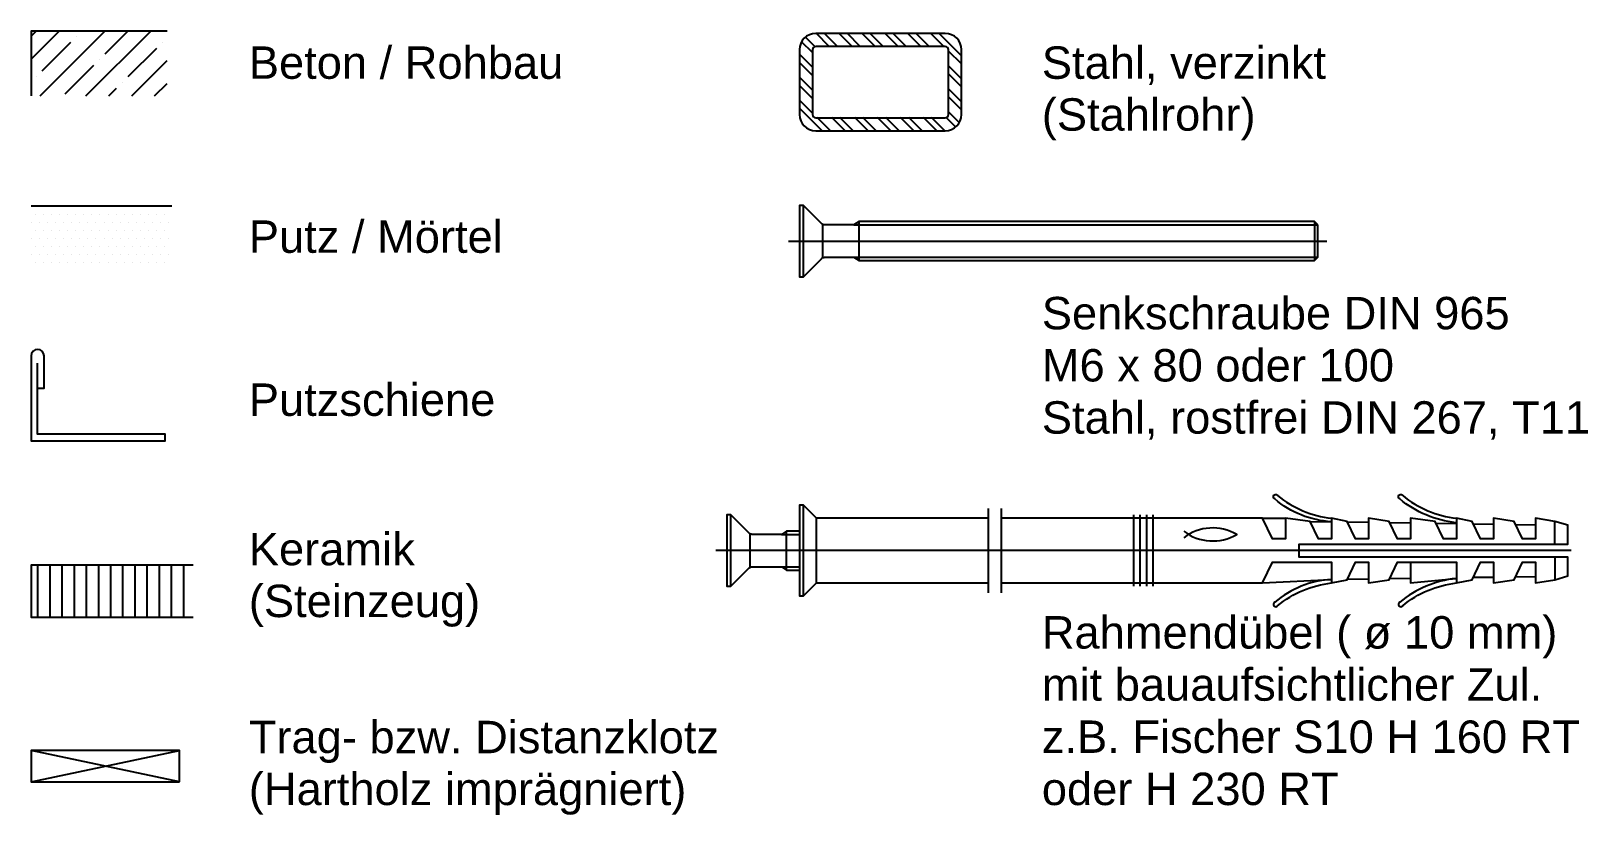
# Model space of a CAD drawing. Extents: x 11 to 197, y 22 to 262.
# Drawn here: x 77.2 to 197.4, y 21.8 to 82.3 of the extents above; entities that cross this region are included whole.
import ezdxf

# ---------------------------------------------------------------- set-up
doc = ezdxf.new("R2010")
doc.units = 0
doc.header["$LTSCALE"] = 6
doc.linetypes.add('CENTER', pattern=[50.8, 31.75, -6.35, 6.35, -6.35])
doc.layers.get('0').update_dxf_attribs({"color": 4, "linetype": 'CONTINUOUS'})
for name, color, linetype in [('01TXT', 7, 'CONTINUOUS'), ('CENT_25', 2, 'CENTER'), ('CONST35', 7, 'CONTINUOUS')]:
    doc.layers.add(name, color=color, linetype=linetype)
doc.styles.add('SWISSL', font='swissl.ttf')

# ---------------------------------------------------------------- blocks, each defined once
blk = doc.blocks.new('*X16')
for p, q in [((147.4, 153.75), (151.4, 153.75)), ((147.4, 152.8125), (151.4, 152.8125)), ((147.4, 151.875), (151.4, 151.875)), ((147.4, 150.9375), (151.4, 150.9375)), ((147.4, 150), (151.4, 150)), ((147.4, 149.0625), (151.4, 149.0625)), ((147.4, 148.125), (151.4, 148.125)), ((147.4, 147.1875), (151.4, 147.1875)), ((147.4, 146.25), (151.4, 146.25)), ((147.4, 145.3125), (151.4, 145.3125)), ((147.4, 144.375), (151.4, 144.375)), ((147.4, 143.4375), (151.4, 143.4375)), ((147.4, 142.5), (151.4, 142.5))]:
    blk.add_line(p, q)
blk = doc.blocks.new('*X18')
for p, q in [((13.98, 91.76), (16.72, 94.5)), ((13.98, 93.53), (14.95, 94.5)), ((18.12, 94.13), (18.12, 94.13)), ((13.98, 88.23), (18.98, 93.23)), ((15.47, 91.48), (17.68, 93.69)), ((17.24, 89.71), (18.98, 91.46)), ((13.98, 89.99), (14.58, 90.6)), ((15.03, 91.04), (15.03, 91.04)), ((13.98, 84.69), (18.98, 89.69)), ((16.79, 89.27), (16.79, 89.27)), ((14.14, 86.62), (16.35, 88.83)), ((15.91, 84.85), (18.12, 87.06)), ((18.56, 87.5), (18.56, 87.5)), ((16.82, 84), (18.98, 86.16)), ((15.47, 84.41), (15.47, 84.41)), ((18.59, 84), (18.98, 84.39))]:
    blk.add_line(p, q)
blk = doc.blocks.new('*X19')
for p, q in [((80, 193.75), (80, 193.75)), ((80.3125, 194.375), (80.3125, 194.375)), ((80.625, 193.75), (80.625, 193.75)), ((80.9375, 194.375), (80.9375, 194.375)), ((81.25, 193.75), (81.25, 193.75)), ((81.5625, 194.375), (81.5625, 194.375)), ((81.875, 193.75), (81.875, 193.75)), ((82.1875, 194.375), (82.1875, 194.375)), ((82.5, 193.75), (82.5, 193.75)), ((82.8125, 194.375), (82.8125, 194.375)), ((83.125, 193.75), (83.125, 193.75)), ((83.4375, 194.375), (83.4375, 194.375)), ((83.75, 193.75), (83.75, 193.75)), ((84.0625, 194.375), (84.0625, 194.375)), ((84.375, 193.75), (84.375, 193.75)), ((84.6875, 194.375), (84.6875, 194.375)), ((85, 193.75), (85, 193.75)), ((85.3125, 194.375), (85.3125, 194.375)), ((85.625, 193.75), (85.625, 193.75)), ((85.9375, 194.375), (85.9375, 194.375)), ((86.25, 193.75), (86.25, 193.75)), ((86.5625, 194.375), (86.5625, 194.375)), ((86.875, 193.75), (86.875, 193.75)), ((87.1875, 194.375), (87.1875, 194.375)), ((87.5, 193.75), (87.5, 193.75)), ((87.8125, 194.375), (87.8125, 194.375)), ((88.125, 193.75), (88.125, 193.75)), ((88.4375, 194.375), (88.4375, 194.375)), ((88.75, 193.75), (88.75, 193.75)), ((89.0625, 194.375), (89.0625, 194.375)), ((89.375, 193.75), (89.375, 193.75)), ((89.6875, 194.375), (89.6875, 194.375)), ((90, 193.75), (90, 193.75)), ((90.3125, 194.375), (90.3125, 194.375)), ((90.625, 193.75), (90.625, 193.75)), ((80, 192.5), (80, 192.5)), ((80.3125, 193.125), (80.3125, 193.125)), ((80.625, 192.5), (80.625, 192.5)), ((80.9375, 193.125), (80.9375, 193.125)), ((81.25, 192.5), (81.25, 192.5)), ((81.5625, 193.125), (81.5625, 193.125)), ((81.875, 192.5), (81.875, 192.5)), ((82.1875, 193.125), (82.1875, 193.125)), ((82.5, 192.5), (82.5, 192.5)), ((82.8125, 193.125), (82.8125, 193.125)), ((83.125, 192.5), (83.125, 192.5)), ((83.4375, 193.125), (83.4375, 193.125)), ((83.75, 192.5), (83.75, 192.5)), ((84.0625, 193.125), (84.0625, 193.125)), ((84.375, 192.5), (84.375, 192.5)), ((84.6875, 193.125), (84.6875, 193.125)), ((85, 192.5), (85, 192.5)), ((85.3125, 193.125), (85.3125, 193.125)), ((85.625, 192.5), (85.625, 192.5)), ((85.9375, 193.125), (85.9375, 193.125)), ((86.25, 192.5), (86.25, 192.5)), ((86.5625, 193.125), (86.5625, 193.125)), ((86.875, 192.5), (86.875, 192.5)), ((87.1875, 193.125), (87.1875, 193.125)), ((87.5, 192.5), (87.5, 192.5)), ((87.8125, 193.125), (87.8125, 193.125)), ((88.125, 192.5), (88.125, 192.5)), ((88.4375, 193.125), (88.4375, 193.125)), ((88.75, 192.5), (88.75, 192.5)), ((89.0625, 193.125), (89.0625, 193.125)), ((89.375, 192.5), (89.375, 192.5)), ((89.6875, 193.125), (89.6875, 193.125)), ((90, 192.5), (90, 192.5)), ((90.3125, 193.125), (90.3125, 193.125)), ((90.625, 192.5), (90.625, 192.5)), ((80, 191.25), (80, 191.25)), ((80.3125, 191.875), (80.3125, 191.875)), ((80.625, 191.25), (80.625, 191.25)), ((80.9375, 191.875), (80.9375, 191.875)), ((81.25, 191.25), (81.25, 191.25)), ((81.5625, 191.875), (81.5625, 191.875)), ((81.875, 191.25), (81.875, 191.25)), ((82.1875, 191.875), (82.1875, 191.875)), ((82.5, 191.25), (82.5, 191.25)), ((82.8125, 191.875), (82.8125, 191.875)), ((83.125, 191.25), (83.125, 191.25)), ((83.4375, 191.875), (83.4375, 191.875)), ((83.75, 191.25), (83.75, 191.25)), ((84.0625, 191.875), (84.0625, 191.875)), ((84.375, 191.25), (84.375, 191.25)), ((84.6875, 191.875), (84.6875, 191.875)), ((85, 191.25), (85, 191.25)), ((85.3125, 191.875), (85.3125, 191.875)), ((85.625, 191.25), (85.625, 191.25)), ((85.9375, 191.875), (85.9375, 191.875)), ((86.25, 191.25), (86.25, 191.25)), ((86.5625, 191.875), (86.5625, 191.875)), ((86.875, 191.25), (86.875, 191.25)), ((87.1875, 191.875), (87.1875, 191.875)), ((87.5, 191.25), (87.5, 191.25)), ((87.8125, 191.875), (87.8125, 191.875)), ((88.125, 191.25), (88.125, 191.25)), ((88.4375, 191.875), (88.4375, 191.875)), ((88.75, 191.25), (88.75, 191.25)), ((89.0625, 191.875), (89.0625, 191.875)), ((89.375, 191.25), (89.375, 191.25)), ((89.6875, 191.875), (89.6875, 191.875)), ((90, 191.25), (90, 191.25)), ((90.3125, 191.875), (90.3125, 191.875)), ((90.625, 191.25), (90.625, 191.25)), ((80.3125, 190.625), (80.3125, 190.625)), ((80.9375, 190.625), (80.9375, 190.625)), ((81.5625, 190.625), (81.5625, 190.625)), ((82.1875, 190.625), (82.1875, 190.625)), ((82.8125, 190.625), (82.8125, 190.625)), ((83.4375, 190.625), (83.4375, 190.625)), ((84.0625, 190.625), (84.0625, 190.625)), ((84.6875, 190.625), (84.6875, 190.625)), ((85.3125, 190.625), (85.3125, 190.625)), ((85.9375, 190.625), (85.9375, 190.625)), ((86.5625, 190.625), (86.5625, 190.625)), ((87.1875, 190.625), (87.1875, 190.625)), ((87.8125, 190.625), (87.8125, 190.625)), ((88.4375, 190.625), (88.4375, 190.625)), ((89.0625, 190.625), (89.0625, 190.625)), ((89.6875, 190.625), (89.6875, 190.625)), ((90.3125, 190.625), (90.3125, 190.625))]:
    blk.add_line(p, q)
blk = doc.blocks.new('*X17')
for p, q in [((21.49, 197.12), (23.22, 198.85)), ((22.84, 197.85), (23.84, 198.85)), ((23.98, 197.85), (24.98, 198.85)), ((24.61, 197.85), (25.61, 198.85)), ((25.75, 197.85), (26.75, 198.85)), ((26.38, 197.85), (27.38, 198.85)), ((27.52, 197.85), (28.35, 198.69)), ((27.97, 197.68), (28.69, 198.4)), ((21.49, 196.49), (22.49, 197.49)), ((27.99, 196.55), (28.99, 197.55)), ((21.49, 195.35), (22.49, 196.35)), ((27.99, 195.92), (28.99, 196.92)), ((21.49, 194.73), (22.49, 195.73)), ((27.99, 194.78), (28.99, 195.78)), ((27.99, 194.16), (28.99, 195.16)), ((21.49, 193.58), (22.49, 194.58)), ((21.49, 192.96), (22.49, 193.96)), ((27.99, 193.01), (28.99, 194.01)), ((21.49, 191.82), (22.49, 192.82)), ((27.99, 192.39), (28.99, 193.39)), ((27.99, 191.24), (28.99, 192.24)), ((21.49, 191.19), (22.49, 192.19)), ((21.49, 190.05), (22.49, 191.05)), ((27.99, 190.62), (28.99, 191.62)), ((21.49, 189.42), (22.49, 190.42)), ((27.99, 189.48), (28.99, 190.48)), ((27.99, 188.85), (28.99, 189.85)), ((21.49, 188.28), (22.49, 189.28)), ((21.49, 187.66), (22.49, 188.66)), ((27.99, 187.71), (28.99, 188.71)), ((21.77, 186.8), (22.5, 187.52)), ((27.25, 186.35), (28.99, 188.08)), ((22.11, 186.52), (22.95, 187.35)), ((23.09, 186.35), (24.09, 187.35)), ((23.72, 186.35), (24.72, 187.35)), ((24.86, 186.35), (25.86, 187.35)), ((25.48, 186.35), (26.48, 187.35)), ((26.63, 186.35), (27.63, 187.35))]:
    blk.add_line(p, q)

msp = doc.modelspace()

# ---------------------------------------------------------------- linework, layer by layer
at = {"layer": 'CENT_25'}
msp.add_line((135.7, 66.0836), (177.25, 66.0836), dxfattribs=at)
for points in [[(151.1, 45.4586), (151.1, 38.9586)], [(152.1, 45.4586), (152.1, 38.9586)], [(196.1, 42.2086), (130.1, 42.2086)]]:
    msp.add_lwpolyline(points, dxfattribs=at)
at = {"layer": 'CONST35'}
for p, q in [((140.75, 67.3336), (176.55, 67.3336)), ((140.75, 64.8336), (176.55, 64.8336)), ((135.15, 43.4586), (136.55, 43.4586)), ((135.15, 40.9586), (136.55, 40.9586))]:
    msp.add_line(p, q, dxfattribs=at)
for points in [[(87.7512, 82.2776), (77.25, 82.2776), (77.25, 77.2776)], [(88.1, 68.7776), (77.25, 68.7776)], [(136.85, 63.3336), (136.85, 68.8336)], [(138.35, 64.8067), (138.35, 67.3606)], [(141.15, 64.5836), (141.15, 67.5836)], [(176.3, 67.5836), (176.3, 64.5836)], [(77.75, 54.7276), (78.25, 54.7276), (78.25, 57.2776)], [(151.1, 44.7086), (137.85, 44.7086), (136.85, 45.7086), (136.55, 45.7086), (136.55, 38.7086), (136.85, 38.7086), (137.85, 39.7086), (151.1, 39.7086)], [(136.85, 38.7086), (136.85, 45.7086)], [(131.25, 39.4586), (131.25, 44.9586)], [(137.85, 39.7086), (137.85, 44.7086)], [(183.7, 41.3086), (187.25, 41.3086), (187.25, 39.7086), (188.4603, 39.9586), (189.1, 41.3086), (190.1, 41.3086), (190.1, 39.7086), (191.7103, 39.9586), (192.35, 41.3086), (193.35, 41.3086), (193.35, 39.7086), (194.85, 39.9586), (195.85, 40.257), (195.85, 41.7086), (175.1, 41.7086), (175.1, 42.7086), (195.85, 42.7086), (195.85, 44.1603), (194.85, 44.4586), (193.35, 44.7086), (193.35, 43.1086), (192.35, 43.1086), (191.7103, 44.4586), (190.1, 44.7086), (190.1, 43.1086), (189.1, 43.1086), (188.4603, 44.4586), (187.25, 44.7086), (187.25, 43.1086), (186.25, 43.1086), (185.6103, 44.4586), (183.7, 44.7086), (183.7, 43.1086), (182.7, 43.1086), (182.0603, 44.4586), (180.45, 44.7086), (180.45, 43.1086), (179.45, 43.1086), (178.8103, 44.4586), (177.6, 44.7086), (177.6, 43.1086), (176.6, 43.1086), (175.9603, 44.4586), (174.05, 44.7086), (174.05, 43.1086), (173.05, 43.1086), (172.2918, 44.7086), (152.1, 44.7086)], [(162.35, 39.4586), (162.35, 44.9586)], [(162.85, 39.4586), (162.85, 44.9586)], [(163.35, 39.4586), (163.35, 44.9586)], [(163.85, 39.4586), (163.85, 44.9586)], [(172.2918, 44.7086), (174.05, 44.7086)], [(175.9603, 44.4586), (177.6, 44.434)], [(194.85, 42.7086), (194.85, 44.4586)], [(132.75, 40.9317), (132.75, 43.4856)], [(135.55, 40.7086), (135.55, 43.7086)], [(178.8307, 44.4156), (180.45, 44.3913)], [(182.104, 44.3665), (183.7, 44.3425)], [(185.6794, 44.3128), (187.25, 44.2893)], [(188.5498, 44.2698), (190.1, 44.2465)], [(191.8231, 44.2207), (193.35, 44.1978)], [(89.75, 41.0776), (77.25, 41.0776), (77.25, 37.0776), (89.75, 37.0776)], [(152.1, 39.7086), (172.2918, 39.7086), (173.05, 41.3086), (177.6, 41.3086), (177.6, 39.7086), (178.8103, 39.9586), (179.45, 41.3086), (180.45, 41.3086), (180.45, 39.7086), (182.0603, 39.9586), (182.7, 41.3086), (183.7, 41.3086), (183.7, 39.7086), (187.2119, 40.0566)], [(194.85, 41.7086), (194.85, 39.9586)], [(172.2918, 39.7086), (177.6, 39.9832)], [(178.8307, 40.0017), (180.45, 40.026)], [(182.104, 40.0508), (183.7, 40.0748)], [(188.5498, 40.1475), (190.1, 40.1708)], [(191.8231, 40.1966), (193.35, 40.2195)]]:
    msp.add_lwpolyline(points, dxfattribs=at)
for points in [[(147.8, 82.1), (137.8, 82.1, 0.41421356), (136.55, 80.85), (136.55, 75.85, 0.41421356), (137.8, 74.6), (147.8, 74.6, 0.41421356), (149.05, 75.85), (149.05, 80.85, 0.41421356)], [(147.8, 81.1), (137.8, 81.1, 0.41421356), (137.55, 80.85), (137.55, 75.85, 0.41421356), (137.8, 75.6), (147.8, 75.6, 0.41421356), (148.05, 75.85), (148.05, 80.85, 0.41421356)], [(176.55, 67.3336), (176.3, 67.5836), (141.15, 67.5836), (140.75, 67.3336), (138.4743, 67.3336, -0.19891237), (138.2621, 67.4215), (136.85, 68.8336), (136.55, 68.8336), (136.55, 63.3336), (136.85, 63.3336), (138.2621, 64.7458, -0.19891237), (138.4743, 64.8336), (140.75, 64.8336), (141.15, 64.5836), (176.3, 64.5836), (176.55, 64.8336)]]:
    msp.add_lwpolyline(points, format="xyb", close=True, dxfattribs=at)
for points in [[(78.25, 57.2276, 1), (77.25, 57.2276), (77.25, 50.6776), (87.6, 50.6776), (87.6, 51.1776), (77.75, 51.1776), (77.75, 56.6776)], [(177.6, 44.434, -0.16322078), (173.2275, 46.1885, -1.32708046), (173.45, 46.4586, 0.14601278), (177.6, 44.7086)], [(187.2119, 44.3607, -0.14601278), (182.8775, 46.1885, -1.32708046), (183.1, 46.4586, 0.14601278), (187.25, 44.7086)], [(136.55, 43.7086), (135.55, 43.7086), (135.15, 43.4586), (132.8743, 43.4586, -0.19891237), (132.6621, 43.5465), (131.25, 44.9586), (130.95, 44.9586), (130.95, 39.4586), (131.25, 39.4586), (132.6621, 40.8708, -0.19891237), (132.8743, 40.9586), (135.15, 40.9586), (135.55, 40.7086), (136.55, 40.7086)], [(166.2, 43.7026, 0.30155906), (170.3, 43.4526, 0.30155906), (166.2, 43.2026)], [(177.6, 39.9832, 0.16322078), (173.2275, 38.2288, 1.32708046), (173.45, 37.9586, -0.14601278), (177.6, 39.7086)], [(187.2119, 40.0566, 0.14601278), (182.8775, 38.2288, 1.32708046), (183.1, 37.9586, -0.14601278), (187.25, 39.7086)]]:
    msp.add_lwpolyline(points, format="xyb", dxfattribs=at)
at = {"layer": 'CONST35', "linetype": 'Continuous'}
msp.add_lwpolyline([(88.6988, 24.3776), (88.6988, 26.7976), (77.25, 26.7976), (77.25, 24.3776)], close=True, dxfattribs=at)
for points in [[(77.25, 24.3776), (88.6988, 26.7976)], [(88.6988, 24.3776), (77.25, 26.7976)]]:
    msp.add_lwpolyline(points, dxfattribs=at)

# ---------------------------------------------------------------- block references
at = {"layer": 'CONST35', "xscale": -1, "rotation": 270}
msp.add_blockref('*X18', (-6.75, 63.2976), dxfattribs=at)
at = {"layer": 'CONST35'}
for name, p, rotation in [('*X17', (335.4, 53.115), 90), ('*X16', (-64.75, 188.4776), 270)]:
    msp.add_blockref(name, p, dxfattribs=dict(at, rotation=rotation))
msp.add_blockref('*X19', (-2.75, -126.2224), dxfattribs=at)

# ---------------------------------------------------------------- texts
at = {"layer": '01TXT', "color": 1, "style": 'SWISSL'}
for s, p in [('Beton / Rohbau', (94.05, 78.6)), ('Stahl, verzinkt ', (155.25, 78.6)), ('(Stahlrohr)', (155.25, 74.6)), ('Putz / Mörtel', (94.05, 65.1776)), ('Senkschraube DIN 965', (155.25, 59.2776)), ('M6 x 80 oder 100', (155.25, 55.2526)), ('Putzschiene', (94.05, 52.6)), ('Stahl, rostfrei DIN 267, T11', (155.25, 51.2276)), ('Keramik', (94.05, 41.0776)), ('(Steinzeug)', (94.05, 37.0776)), ('Rahmendübel ( ø 10 mm)', (155.25, 34.6526)), ('mit bauaufsichtlicher Zul.', (155.25, 30.6276)), ('Trag- bzw. Distanzklotz ', (94.05, 26.5776)), ('z.B. Fischer S10 H 160 RT', (155.25, 26.6026)), ('(Hartholz imprägniert)', (94.05, 22.5776)), ('oder H 230 RT', (155.25, 22.5776))]:
    msp.add_text(s, height=2.5, dxfattribs=at).set_placement(p)

doc.saveas('drawing.dxf')
